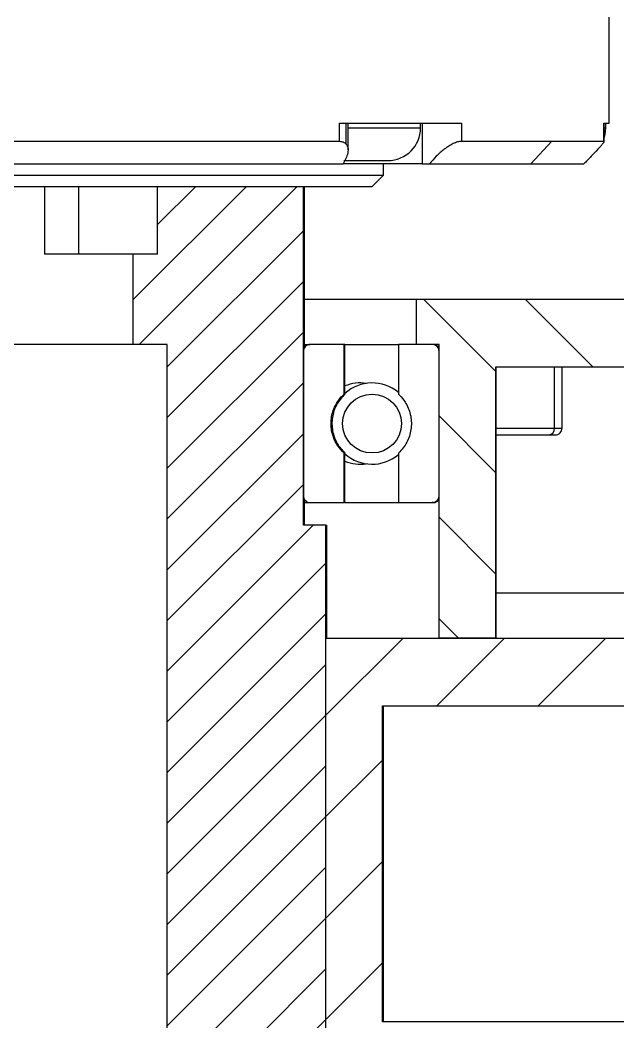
# Model space of a CAD drawing. Header units: millimetres. Extents: x -48 to 1187, y 2 to 839.
# Drawn here: x 634.72 to 661.2, y 389.9 to 434.27 of the extents above; entities that cross this region are included whole.
import ezdxf

# ---------------------------------------------------------------- set-up
doc = ezdxf.new("R2010")
doc.units = ezdxf.units.MM

# ---------------------------------------------------------------- blocks, each defined once
blk = doc.blocks.new('SW_HATCH_3')
at = {"color": 0, "linetype": 'Continuous', "lineweight": 18}
for p, q in [((-46.403, 2.989), (-41.391, 8)), ((-46.146, 1), (-39.146, 8)), ((-45.325, 6.312), (-43.636, 8)), ((-44.893, 0.009), (-38.869, 6.032)), ((-44.893, -2.236), (-38.869, 3.787)), ((-30.355, -0.175), (-33.53, 3)), ((-26.039, 0), (-29.039, 3)), ((-44.893, -4.481), (-38.869, 1.542)), ((-44.893, -6.726), (-38.869, -0.703)), ((-30.355, -4.665), (-32.858, -2.162)), ((-44.893, -8.971), (-38.869, -2.948)), ((-44.893, -11.217), (-38.869, -5.193)), ((-30.355, -9.155), (-32.858, -6.652)), ((-44.893, -13.462), (-38.431, -7)), ((-44.893, -15.707), (-37.867, -8.681)), ((-44.893, -17.952), (-37.867, -10.926)), ((-32, -12), (-32.858, -11.142)), ((-37.867, -15.416), (-34.451, -12)), ((-32.961, -15), (-29.961, -12)), ((-28.47, -15), (-25.47, -12)), ((-44.893, -20.197), (-37.867, -13.171)), ((-44.893, -22.442), (-37.867, -15.416)), ((-44.893, -24.687), (-37.867, -17.661)), ((-37.867, -19.906), (-35.362, -17.401)), ((-44.893, -26.932), (-37.867, -19.906)), ((-44.893, -29.177), (-37.867, -22.152)), ((-37.867, -24.397), (-35.362, -21.892)), ((-44.893, -31.422), (-37.867, -24.397)), ((-37.867, -28.887), (-35.362, -26.382)), ((-44.893, -33.667), (-37.867, -26.642)), ((-44.893, -35.912), (-37.867, -28.887))]:
    blk.add_line(p, q, dxfattribs=at)

msp = doc.modelspace()

# ---------------------------------------------------------------- linework, layer by layer
at = {"color": 7, "linetype": 'Continuous', "lineweight": 25}
for p, q in [((660.812619, 429.703211), (660.812619, 434.403208)), ((648.863989, 429.703211), (654.267582, 429.703211)), ((648.863989, 428.903208), (648.863989, 429.703211)), ((649.167332, 428.784074), (649.167332, 429.703211)), ((649.249437, 428.520856), (649.249437, 429.703211)), ((652.461606, 429.503207), (652.461606, 429.703211)), ((652.535516, 429.703211), (652.535516, 427.903206)), ((654.267582, 429.703211), (654.267582, 428.903208)), ((660.576242, 429.703211), (660.812619, 429.703211)), ((660.576242, 428.903208), (660.576242, 429.703211)), ((660.583872, 428.889369), (660.583872, 429.703211)), ((660.662624, 429.503207), (660.662624, 429.703211)), ((649.249437, 429.503207), (652.461606, 429.503207)), ((660.583872, 429.503207), (660.662624, 429.503207)), ((633.633527, 428.903208), (648.863989, 428.903208)), ((654.267582, 428.903208), (658.26768, 428.903208)), ((657.349768, 427.903206), (658.26768, 428.903208)), ((658.26768, 428.903208), (660.576242, 428.903208)), ((632.515985, 427.903206), (649.027947, 427.903206)), ((650.841686, 427.903206), (649.016055, 427.903206)), ((649.056095, 428.053209), (651.007387, 428.053209)), ((650.812614, 427.403209), (650.812614, 427.903206)), ((652.535516, 427.903206), (650.841686, 427.903206)), ((652.535516, 427.903206), (652.851093, 427.903206)), ((652.851093, 427.903206), (657.349768, 427.903206)), ((657.349768, 427.903206), (659.690562, 427.903206)), ((621.479827, 427.403209), (650.812614, 427.403209)), ((650.31262, 426.903208), (650.812614, 427.403209)), ((621.678221, 426.903208), (650.31262, 426.903208)), ((635.813165, 426.903208), (635.813165, 423.903206)), ((637.321162, 423.903206), (637.321162, 426.903208)), ((640.81316, 423.903206), (640.81316, 426.903208)), ((647.268492, 411.903204), (647.268492, 426.903204)), ((647.312614, 419.751511), (647.312614, 426.903204)), ((637.321162, 423.903206), (635.813165, 423.903206)), ((640.81316, 423.903206), (637.321162, 423.903206)), ((639.735195, 419.903205), (639.735195, 423.903206)), ((652.278307, 421.903209), (647.312614, 421.903209)), ((652.278307, 419.903209), (652.278307, 421.903209)), ((665.927696, 421.903209), (652.278307, 421.903209)), ((639.735195, 419.903205), (619.890037, 419.903205)), ((641.245353, 419.903205), (639.735195, 419.903205)), ((641.245353, 371.903204), (641.245353, 419.903205)), ((647.312614, 419.903209), (647.569242, 419.903209)), ((649.07262, 419.903209), (647.569242, 419.903209)), ((649.07262, 417.711118), (649.07262, 419.903209)), ((649.112615, 419.903209), (649.07262, 419.903209)), ((649.112615, 417.74485), (649.112615, 419.903209)), ((649.112615, 419.903209), (651.477042, 419.903209)), ((652.979347, 419.903209), (651.477042, 419.903209)), ((651.477042, 419.903209), (651.477042, 417.711118)), ((653.279769, 419.903209), (652.278307, 419.903209)), ((653.279769, 406.903208), (653.279769, 419.903209)), ((647.268492, 419.603207), (647.268492, 413.203207)), ((653.279769, 413.203207), (653.279769, 419.603207)), ((655.782941, 418.903207), (655.782941, 406.903208)), ((665.927696, 418.903207), (655.782941, 418.903207)), ((655.812624, 406.903208), (655.812624, 418.903207)), ((658.394265, 416.203209), (658.394265, 418.903207)), ((658.725563, 416.203209), (658.725563, 418.903207)), ((649.110439, 417.711118), (649.07262, 417.711118)), ((655.812624, 416.203209), (658.394265, 416.203209)), ((658.394265, 416.203209), (658.725563, 416.203209)), ((655.812624, 415.903208), (658.13041, 415.903208)), ((658.13041, 415.903208), (658.425572, 415.903208)), ((649.110439, 415.095301), (649.07262, 415.095301)), ((649.07262, 412.903206), (649.07262, 415.095301)), ((649.110439, 415.095301), (649.111631, 415.076883)), ((649.112615, 412.903206), (649.112615, 415.061568)), ((651.477042, 415.095301), (651.477042, 412.903206)), ((647.312614, 411.903204), (647.312614, 413.053443)), ((647.312614, 412.903206), (647.569242, 412.903206)), ((647.569242, 412.903206), (649.07262, 412.903206)), ((649.112615, 412.903206), (649.07262, 412.903206)), ((649.112615, 412.903206), (651.477042, 412.903206)), ((651.477042, 412.903206), (652.979347, 412.903209)), ((653.012621, 412.903209), (652.979347, 412.903209)), ((648.270878, 411.903204), (647.268492, 411.903204)), ((648.270878, 381.903204), (648.270878, 411.903204)), ((648.270878, 411.903204), (648.312616, 411.903204)), ((648.312616, 406.903208), (648.312616, 411.903204)), ((655.812624, 408.903209), (686.99913, 408.903209)), ((648.270878, 386.903207), (648.270878, 406.903208)), ((648.270878, 406.903208), (700.133476, 406.903208)), ((655.782941, 406.903208), (653.279769, 406.903208)), ((650.775853, 403.903206), (700.176793, 403.903206)), ((650.775853, 389.903208), (650.775853, 403.903206)), ((650.812614, 389.903208), (650.812614, 403.903206)), ((698.671538, 389.903208), (650.775853, 389.903208))]:
    msp.add_line(p, q, dxfattribs=at)
at = {"color": 7, "linetype": 'Continuous', "lineweight": 25, "flags": 128}
msp.add_lwpolyline([(660.583872, 429.031854), (660.634759, 429.220327), (660.662624, 429.503207)], dxfattribs=at)
at = {"color": 7, "linetype": 'Continuous', "lineweight": 25}
msp.add_circle((650.312614, 416.403206), 1.302868, dxfattribs=at)
for centre, radius, start, end in [((651.011603, 429.503212), 1.450003, 270.0000436, 359.9998092), ((653.012627, 419.603235), 0.299974, 27.0572338, 90.0010668), ((650.312617, 416.403217), 1.799989, 49.6912089, 132.1635893), ((649.798655, 416.403098), 1.800109, 81.7925235, 112.4024599), ((658.111098, 416.186226), 0.283676, 273.9035554, 3.4323977), ((658.42558, 416.203191), 0.299982, 269.99853, 0.0036044), ((650.312616, 416.403201), 1.799993, 227.8762318, 310.3087347), ((649.798638, 416.403239), 1.800031, 247.5970889, 278.2083735), ((653.012636, 413.203171), 0.299962, 269.9971792, 332.9433578)]:
    msp.add_arc(centre, radius, start, end, dxfattribs=at)
for points, knots in [([(648.863989, 428.903208), (648.924866, 428.899611), (649.039451, 428.89284), (649.126521, 428.818785), (649.167332, 428.784074)], [0, 0, 0, 0, 0.5312841337, 1, 1, 1, 1]), ([(649.167332, 428.784074), (649.196858, 428.731945), (649.265827, 428.61018), (649.234493, 428.282191), (649.112349, 428.058074), (649.027947, 427.903206)], [0, 0, 0, 0, 0.1878474129, 0.4387905292, 1, 1, 1, 1]), ([(654.267582, 428.903208), (654.211024, 428.896416), (654.085562, 428.881349), (653.900783, 428.800374), (653.70405, 428.691145), (653.445767, 428.510189), (653.147614, 428.254284), (652.948067, 428.018023), (652.851093, 427.903206)], [0, 0, 0, 0, 0.095985418, 0.212921047, 0.3378234, 0.477163588, 0.745915332, 1, 1, 1, 1]), ([(660.576242, 428.903208), (660.577484, 428.894415), (660.583211, 428.853875), (660.509674, 428.78949), (660.432092, 428.679562), (660.257826, 428.493184), (660.012101, 428.228085), (659.801052, 428.014844), (659.690562, 427.903206)], [0, 0, 0, 0, 0.0192965994, 0.0889639779, 0.1894953521, 0.3317769779, 0.6501661078, 1, 1, 1, 1]), ([(647.569242, 419.903209), (647.567697, 419.9032), (647.532423, 419.903012), (647.475537, 419.892323), (647.395606, 419.852884), (647.328935, 419.792524), (647.278137, 419.703001), (647.271683, 419.636222), (647.268492, 419.603207)], [0, 0, 0, 0, 0.0098642759, 0.2252735148, 0.3608657275, 0.5754894997, 0.7901247467, 1, 1, 1, 1]), ([(653.279769, 419.603207), (653.279766, 419.604219), (653.279658, 419.638763), (653.269447, 419.69467), (653.230783, 419.774287), (653.171068, 419.841603), (653.081362, 419.89148), (653.013392, 419.903221), (652.979551, 419.903209), (652.979347, 419.903209)], [0, 0, 0, 0, 0.006466183, 0.220726117, 0.354371872, 0.569089127, 0.783777597, 0.998698845, 1, 1, 1, 1]), ([(649.07262, 415.095301), (648.976179, 415.196819), (648.742167, 415.443151), (648.522345, 415.948309), (648.467754, 416.551387), (648.601677, 417.064462), (648.820388, 417.451547), (648.98968, 417.625764), (649.07262, 417.711118)], [0, 0, 0, 0, 0.142688474, 0.346229081, 0.549360066, 0.75225636, 0.878623683, 1, 1, 1, 1]), ([(649.110439, 417.711118), (648.97673, 417.56184), (648.709245, 417.263212), (648.524047, 416.678136), (648.532935, 416.075288), (648.729783, 415.51328), (648.987495, 415.230299), (649.110439, 415.095301)], [0, 0, 0, 0, 0.203494792, 0.407090932, 0.610683207, 0.814272676, 1, 1, 1, 1]), ([(649.111631, 417.729532), (649.111853, 417.732995), (649.112783, 417.747522), (649.111453, 417.726857), (649.110439, 417.711118)], [0, 0, 0, 0, 0.238376215, 1, 1, 1, 1]), ([(651.477042, 417.711118), (651.498566, 417.690767), (651.610885, 417.584572), (651.831833, 417.305529), (652.039415, 416.815779), (652.076573, 416.20993), (651.911199, 415.627155), (651.662479, 415.270396), (651.497634, 415.114744), (651.477042, 415.095301)], [0, 0, 0, 0, 0.030329124, 0.158265729, 0.361477249, 0.564693078, 0.767817894, 0.970996639, 1, 1, 1, 1]), ([(647.268492, 413.203207), (647.270919, 413.174479), (647.276185, 413.112146), (647.320849, 413.024607), (647.384481, 412.961645), (647.462203, 412.918838), (647.522943, 412.904122), (647.562953, 412.90333), (647.569242, 412.903206)], [0, 0, 0, 0, 0.182788717, 0.396611327, 0.610729784, 0.744532164, 0.959840493, 1, 1, 1, 1]), ([(652.979347, 412.903209), (652.99207, 412.903703), (653.038471, 412.905504), (653.116647, 412.930102), (653.189413, 412.983302), (653.243841, 413.053353), (653.274729, 413.125729), (653.278342, 413.181262), (653.279769, 413.203207)], [0, 0, 0, 0, 0.081224463, 0.296219205, 0.511147605, 0.645901027, 0.860073235, 1, 1, 1, 1])]:
    msp.add_open_spline(points, degree=3, knots=knots, dxfattribs=at)

# ---------------------------------------------------------------- block references
at = {"color": 7, "linetype": 'Continuous', "lineweight": 18}
msp.add_blockref('SW_HATCH_3', (686.137858, 418.903207), dxfattribs=at)

doc.saveas('drawing.dxf')
